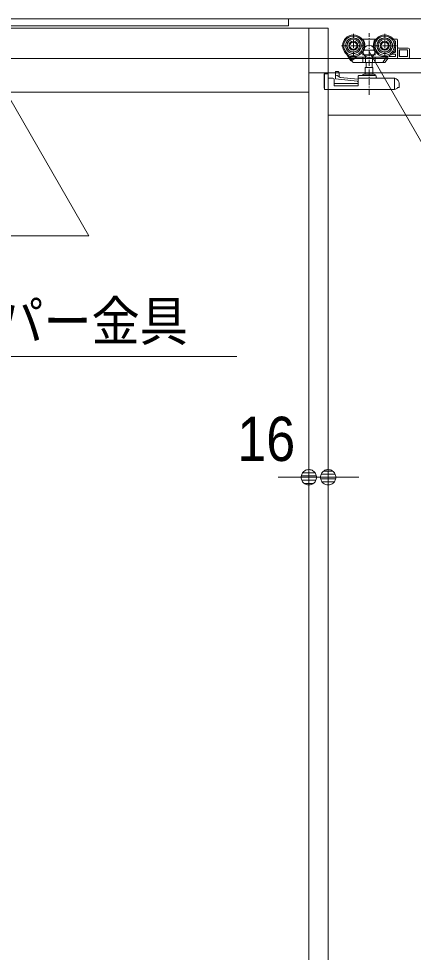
# Model space of a CAD drawing. Units: millimetres, scale not verified. Extents: x -6062 to 6062, y -3045 to 3045.
# Drawn here: x -3366 to -3039, y -424 to 350 of the extents above; entities that cross this region are included whole.
import ezdxf
from ezdxf.enums import TextEntityAlignment as Align

# ---------------------------------------------------------------- set-up
doc = ezdxf.new("R2010")
doc.units = ezdxf.units.MM
doc.header["$LTSCALE"] = 20
doc.linetypes.add('CHAIN1', pattern=[8, 5, -1, 1, -1])
for name, color, linetype, lineweight in [('0-1_3一般', 7, 'Continuous', 9), ('0-2_2寸法-2', 7, 'Continuous', 9), ('0-3_0', 7, 'Continuous', 9), ('0-4_2寸法-3', 7, 'Continuous', 9)]:
    doc.layers.add(name, color=color, linetype=linetype, lineweight=lineweight)
doc.styles.add('ＭＳ ゴシック', font='')
doc.styles.add('ＭＳ Ｐゴシック', font='')
doc.styles.get('ＭＳ ゴシック').set_extended_font_data('MS Gothic')
doc.styles.get('ＭＳ Ｐゴシック').set_extended_font_data('MS PGothic')

# ---------------------------------------------------------------- blocks, each defined once
blk = doc.blocks.new('グループ-64')
at = {"layer": '0-1_3一般'}
blk.add_line((-8700, 7000), (-60560, 7000), dxfattribs=at)
blk = doc.blocks.new('グループ-65')
at = {"layer": '0-1_3一般'}
for p, q in [((-26440, 6840), (-42500, 6840)), ((-26760, -40000), (-26760, 6840)), ((-26440, -40000), (-26440, 6840)), ((-25862, 6662), (-25879.5, 6662)), ((-25862, 6662), (-25862, 6659.3)), ((-25662, 6662), (-25862, 6662)), ((-25862, 6654.4), (-25862, 6659.3)), ((-25862, 6634.4), (-25862, 6654.4)), ((-25662, 6659.3), (-25662, 6662)), ((-25644.5, 6662), (-25662, 6662)), ((-25662, 6659.3), (-25662, 6654.4)), ((-25662, 6654.4), (-25662, 6634.4)), ((-25302, 6662), (-25359.5, 6662)), ((-25334, 6632), (-25340.8, 6632)), ((-25324, 6578.7), (-25324, 6622)), ((-25324, 6452), (-25324, 6525.2)), ((-25292, 6652), (-25292, 6352)), ((-25272, 6512), (-25112, 6512)), ((-26131, 6403.9), (-26127.5, 6406.1)), ((-26105.8, 6392.7), (-26088.8, 6366.5)), ((-26080.4, 6362), (-25834, 6362)), ((-26040.8, 6310.9), (-26074, 6362)), ((-26040.8, 6310.9), (-25962.2, 6362)), ((-25871.8, 6452.4), (-25872, 6452.5)), ((-25872, 6398), (-25862, 6398)), ((-25865.9, 6282), (-25865.9, 6362)), ((-25862, 6449.5), (-25862, 6398)), ((-25833.5, 6362), (-25834, 6362)), ((-25818.2, 6282), (-25818.2, 6372)), ((-25705.8, 6372), (-25705.8, 6282)), ((-25705.7, 6371.5), (-25705.8, 6372)), ((-25690, 6362), (-25479.3, 6362)), ((-25662, 6398), (-25662, 6449.5)), ((-25658.1, 6282), (-25658.1, 6362)), ((-25652.2, 6452.4), (-25652, 6452.5)), ((-25525.8, 6282), (-25473.9, 6362)), ((-25467.4, 6372), (-25473.9, 6362)), ((-25473.9, 6362), (-25451.1, 6362)), ((-25467.4, 6372), (-25464.9, 6375.8)), ((-25451.1, 6362), (-25451.1, 6352)), ((-25431.6, 6372), (-25418.2, 6392.7)), ((-25322, 6372), (-25431.6, 6372)), ((-25388.9, 6412), (-25322, 6412)), ((-25359.5, 6442), (-25334, 6442)), ((-25322, 6412), (-25322, 6372)), ((-25262, 6482), (-25122, 6482)), ((-25262, 6372), (-25262, 6482)), ((-25122, 6372), (-25262, 6372)), ((-25258.4, 6482), (-25258.4, 6372)), ((-25122, 6482), (-25122, 6372)), ((-25092, 6362), (-25092, 6492)), ((-42500, 6340), (-10710, 6340)), ((-26053, 6311.4), (-26065.6, 6303.3)), ((-26041.2, 6311.1), (-26040.8, 6310.9)), ((-26016.6, 6272), (-25860, 6272)), ((-25860.3, 6272), (-25860, 6272)), ((-25860, 6272), (-25815.7, 6272)), ((-25825, 6080), (-25825, 6190)), ((-25825, 6190), (-25699, 6190)), ((-25815.9, 6272.1), (-25815.7, 6272)), ((-25811.5, 6190), (-25811.5, 6272)), ((-25712.5, 6272), (-25712.5, 6190)), ((-25708.1, 6272.1), (-25708.3, 6272)), ((-25699, 6190), (-25699, 6080)), ((-25664, 6272), (-25537.8, 6272)), ((-25663.7, 6272), (-25664, 6272)), ((-25532.3, 6272), (-25537.8, 6272)), ((-25525.8, 6282), (-25532.3, 6272)), ((-25532.3, 6272), (-25502, 6272)), ((-25493.6, 6276.5), (-25451.1, 6342)), ((-25463, 6342), (-25441.1, 6342)), ((-25112, 6342), (-25292, 6342)), ((-26504, 6084), (-26504, 6074)), ((-26502, 6084), (-26504, 6084)), ((-26504, 5860), (-26504, 6074)), ((-26502, 6086), (-26502, 5826)), ((-26442, 6086), (-26502, 6086)), ((-26440, 6100), (-26440, -39740)), ((-26318, 6124.4), (-26318, 6122.8)), ((-26318, 6124.4), (-26318, 6124.4)), ((-26318, 6122.8), (-26318, 6116)), ((-26318, 6116), (-26318, 6062.3)), ((-26318, 6062.3), (-26318, 6002)), ((-26288, 6059.1), (-26318, 6062.3)), ((-26317.6, 6124.7), (-26278, 6124.7)), ((-26238, 6027.6), (-26288, 6059.1)), ((-26277.6, 6124.7), (-26278, 6124.7)), ((-26265.4, 6118.6), (-26265.7, 6119.2)), ((-26258, 6040.2), (-26258, 6092)), ((-25942, 6046), (-25942, 6026)), ((-25815.3, 6056), (-25932, 6056)), ((-25674, 6080), (-25850, 6080)), ((-25815.3, 6056), (-25708.7, 6056)), ((-25652, 6056), (-25708.7, 6056)), ((-25642, 6026), (-25642, 6046)), ((-26342, 5996), (-26342, 5888)), ((-26342, 5926), (-25942, 5926)), ((-26342, 5888), (-25942, 5888)), ((-26318, 6002), (-25959.9, 5963.7)), ((-25942, 5996), (-26238, 6027.6)), ((-25942, 6006), (-25942, 6026)), ((-25942, 6006), (-25942, 5888)), ((-25343.8, 6016), (-25932, 6016)), ((-25342, 6006.3), (-25342, 6006)), ((-25342, 5826), (-25342, 6006)), ((-25332.5, 6012.4), (-25340.3, 6015.3)), ((-25332.5, 6012.4), (-25322.6, 6008.7)), ((-25313.9, 6005.4), (-25322.6, 6008.7)), ((-25262, 5860), (-25262, 5930.5)), ((-26760, 5780), (-42180, 5780)), ((-25342, 5826), (-26502, 5826)), ((-25322.6, 5833.3), (-25342, 5826)), ((-25322.6, 5833.3), (-25287.4, 5846.5)), ((-25287.4, 5846.5), (-25287.4, 5860)), ((-25287.4, 5860), (-25262, 5860)), ((-11020, 5400), (-26440, 5400))]:
    blk.add_line(p, q, dxfattribs=at)
at = {"layer": '0-1_3一般', "linetype": 'CHAIN1'}
for p, q in [((-26022, 6354), (-26022, 6750)), ((-25762, 5738.4), (-25762, 6758.4)), ((-25502, 6354), (-25502, 6750)), ((-26220, 6552), (-25824, 6552)), ((-25700, 6552), (-25304, 6552))]:
    blk.add_line(p, q, dxfattribs=at)
at = {"layer": '0-1_3一般'}
for points in [[(-10710, 6340), (-10710, 7000), (-58550, 7000), (-58550, 6860)], [(-26131, 6403.9), (-26115.5, 6380.1), (-26065.6, 6303.3)], [(-26088.8, 6366.5), (-26051.7, 6309.4), (-26033.3, 6281.1)], [(-25862, 6449.5), (-25862.3, 6449.6), (-25862.5, 6449.7), (-25862.8, 6449.7), (-25863, 6449.8), (-25863.3, 6449.9), (-25863.5, 6449.9), (-25863.8, 6450), (-25864, 6450.1), (-25864.3, 6450.2), (-25864.5, 6450.2), (-25864.8, 6450.3), (-25865, 6450.4), (-25865.3, 6450.5), (-25865.5, 6450.5), (-25865.8, 6450.6), (-25866, 6450.7), (-25866.3, 6450.8), (-25866.5, 6450.8), (-25866.8, 6450.9), (-25867, 6451), (-25867.3, 6451.1), (-25867.5, 6451.1), (-25867.8, 6451.2), (-25868, 6451.3), (-25868.3, 6451.4), (-25868.5, 6451.4), (-25868.8, 6451.5), (-25869, 6451.6), (-25869.3, 6451.7), (-25869.5, 6451.7), (-25869.8, 6451.8), (-25870, 6451.9), (-25870.3, 6452), (-25870.5, 6452), (-25870.8, 6452.1), (-25871, 6452.2), (-25871.3, 6452.3), (-25871.5, 6452.3), (-25871.8, 6452.4)], [(-25862, 6398), (-25662, 6398), (-25652, 6398)], [(-25818.2, 6372), (-25818.3, 6371.5), (-25818.4, 6371), (-25818.5, 6370.5), (-25818.6, 6370.1), (-25818.8, 6369.6), (-25818.9, 6369.2), (-25819.1, 6368.8), (-25819.3, 6368.4), (-25819.6, 6368), (-25819.8, 6367.6), (-25820.1, 6367.2), (-25820.4, 6366.9), (-25820.8, 6366.5), (-25821.1, 6366.2), (-25821.5, 6365.9), (-25821.9, 6365.6), (-25822.4, 6365.3), (-25822.8, 6365), (-25823.3, 6364.8), (-25823.8, 6364.5), (-25824.3, 6364.3), (-25824.8, 6364.1), (-25825.3, 6363.9), (-25825.9, 6363.7), (-25826.4, 6363.5), (-25826.9, 6363.3), (-25827.4, 6363.1), (-25827.9, 6363), (-25828.4, 6362.8), (-25828.9, 6362.7), (-25829.4, 6362.6), (-25829.9, 6362.5), (-25830.4, 6362.4), (-25831, 6362.3), (-25831.5, 6362.2), (-25832, 6362.1), (-25832.5, 6362.1), (-25833, 6362), (-25833.5, 6362)], [(-25690, 6362), (-25690.5, 6362), (-25691, 6362), (-25691.5, 6362.1), (-25692, 6362.1), (-25692.5, 6362.2), (-25693, 6362.3), (-25693.6, 6362.4), (-25694.1, 6362.5), (-25694.6, 6362.6), (-25695.1, 6362.7), (-25695.6, 6362.8), (-25696.1, 6363), (-25696.6, 6363.1), (-25697.1, 6363.3), (-25697.6, 6363.5), (-25698.1, 6363.7), (-25698.7, 6363.9), (-25699.2, 6364.1), (-25699.7, 6364.3), (-25700.2, 6364.5), (-25700.7, 6364.8), (-25701.2, 6365), (-25701.6, 6365.3), (-25702.1, 6365.6), (-25702.5, 6365.9), (-25702.9, 6366.2), (-25703.2, 6366.5), (-25703.6, 6366.9), (-25703.9, 6367.2), (-25704.2, 6367.6), (-25704.4, 6368), (-25704.7, 6368.4), (-25704.9, 6368.8), (-25705.1, 6369.2), (-25705.2, 6369.6), (-25705.4, 6370.1), (-25705.5, 6370.5), (-25705.6, 6371), (-25705.7, 6371.5)], [(-25662, 6449.5), (-25661.7, 6449.6), (-25661.5, 6449.7), (-25661.2, 6449.7), (-25661, 6449.8), (-25660.7, 6449.9), (-25660.5, 6449.9), (-25660.2, 6450), (-25660, 6450.1), (-25659.7, 6450.2), (-25659.5, 6450.2), (-25659.2, 6450.3), (-25659, 6450.4), (-25658.7, 6450.5), (-25658.5, 6450.5), (-25658.2, 6450.6), (-25658, 6450.7), (-25657.7, 6450.8), (-25657.5, 6450.8), (-25657.2, 6450.9), (-25657, 6451), (-25656.7, 6451.1), (-25656.5, 6451.1), (-25656.2, 6451.2), (-25656, 6451.3), (-25655.7, 6451.4), (-25655.5, 6451.4), (-25655.2, 6451.5), (-25655, 6451.6), (-25654.7, 6451.7), (-25654.5, 6451.7), (-25654.2, 6451.8), (-25654, 6451.9), (-25653.7, 6452), (-25653.5, 6452), (-25653.2, 6452.1), (-25653, 6452.2), (-25652.7, 6452.3), (-25652.5, 6452.3), (-25652.2, 6452.4)], [(-25441.1, 6342), (-25292, 6342), (-25292, 6352)], [(-26051.7, 6309.4), (-26051.9, 6309.7), (-26052, 6310), (-26052.1, 6310.2), (-26052.2, 6310.5), (-26052.2, 6310.7), (-26052.2, 6311), (-26052.2, 6311.2), (-26052.2, 6311.4), (-26052.1, 6311.5), (-26052, 6311.7), (-26051.8, 6311.8), (-26051.6, 6312), (-26051.4, 6312.1), (-26051.1, 6312.2), (-26050.8, 6312.2), (-26050.5, 6312.3), (-26050.2, 6312.3), (-26049.8, 6312.4), (-26049.4, 6312.4), (-26048.9, 6312.4), (-26048.5, 6312.3), (-26048, 6312.3), (-26047.5, 6312.3), (-26047.1, 6312.2), (-26046.7, 6312.2), (-26046.2, 6312.1), (-26045.8, 6312.1), (-26045.4, 6312), (-26045, 6312), (-26044.6, 6311.9), (-26044.2, 6311.8), (-26043.8, 6311.8), (-26043.4, 6311.7), (-26043, 6311.6), (-26042.6, 6311.5), (-26042.2, 6311.4), (-26041.9, 6311.3), (-26041.5, 6311.2), (-26041.2, 6311.1)], [(-25865.9, 6282), (-25865.9, 6281.7), (-25865.9, 6281.3), (-25865.8, 6281), (-25865.8, 6280.7), (-25865.7, 6280.4), (-25865.7, 6280.1), (-25865.6, 6279.8), (-25865.6, 6279.4), (-25865.5, 6279.1), (-25865.4, 6278.8), (-25865.4, 6278.5), (-25865.3, 6278.2), (-25865.2, 6277.9), (-25865.1, 6277.6), (-25865, 6277.3), (-25864.9, 6276.9), (-25864.8, 6276.6), (-25864.7, 6276.3), (-25864.6, 6276), (-25864.4, 6275.7), (-25864.3, 6275.4), (-25864.2, 6275.1), (-25864, 6274.8), (-25863.8, 6274.6), (-25863.7, 6274.3), (-25863.5, 6274.1), (-25863.3, 6273.8), (-25863.1, 6273.6), (-25862.9, 6273.4), (-25862.7, 6273.2), (-25862.5, 6273), (-25862.2, 6272.9), (-25862, 6272.7), (-25861.7, 6272.6), (-25861.5, 6272.4), (-25861.2, 6272.3), (-25860.9, 6272.2), (-25860.6, 6272.1), (-25860.3, 6272)], [(-25818.2, 6282), (-25818.2, 6281.7), (-25818.2, 6281.4), (-25818.2, 6281.2), (-25818.2, 6280.9), (-25818.2, 6280.6), (-25818.2, 6280.3), (-25818.2, 6280.1), (-25818.2, 6279.8), (-25818.2, 6279.5), (-25818.2, 6279.2), (-25818.2, 6278.9), (-25818.2, 6278.7), (-25818.2, 6278.4), (-25818.2, 6278.1), (-25818.1, 6277.8), (-25818.1, 6277.5), (-25818.1, 6277.2), (-25818.1, 6276.9), (-25818.1, 6276.7), (-25818.1, 6276.4), (-25818.1, 6276.1), (-25818.1, 6275.8), (-25818, 6275.5), (-25818, 6275.3), (-25817.9, 6275), (-25817.9, 6274.7), (-25817.8, 6274.5), (-25817.7, 6274.3), (-25817.6, 6274), (-25817.5, 6273.8), (-25817.3, 6273.6), (-25817.2, 6273.4), (-25817, 6273.2), (-25816.9, 6273), (-25816.7, 6272.8), (-25816.5, 6272.6), (-25816.3, 6272.4), (-25816.1, 6272.3), (-25815.9, 6272.1)], [(-25815.7, 6272), (-25708.3, 6272), (-25664, 6272)], [(-25705.8, 6282), (-25705.8, 6281.7), (-25705.8, 6281.4), (-25705.8, 6281.2), (-25705.8, 6280.9), (-25705.8, 6280.6), (-25705.8, 6280.3), (-25705.8, 6280.1), (-25705.8, 6279.8), (-25705.8, 6279.5), (-25705.8, 6279.2), (-25705.8, 6278.9), (-25705.8, 6278.7), (-25705.8, 6278.4), (-25705.8, 6278.1), (-25705.9, 6277.8), (-25705.9, 6277.5), (-25705.9, 6277.2), (-25705.9, 6276.9), (-25705.9, 6276.7), (-25705.9, 6276.4), (-25705.9, 6276.1), (-25705.9, 6275.8), (-25706, 6275.5), (-25706, 6275.3), (-25706.1, 6275), (-25706.1, 6274.7), (-25706.2, 6274.5), (-25706.3, 6274.3), (-25706.4, 6274), (-25706.5, 6273.8), (-25706.7, 6273.6), (-25706.8, 6273.4), (-25707, 6273.2), (-25707.1, 6273), (-25707.3, 6272.8), (-25707.5, 6272.6), (-25707.7, 6272.4), (-25707.9, 6272.3), (-25708.1, 6272.1)], [(-25658.1, 6282), (-25658.1, 6281.7), (-25658.1, 6281.3), (-25658.2, 6281), (-25658.2, 6280.7), (-25658.3, 6280.4), (-25658.3, 6280.1), (-25658.4, 6279.8), (-25658.4, 6279.4), (-25658.5, 6279.1), (-25658.6, 6278.8), (-25658.6, 6278.5), (-25658.7, 6278.2), (-25658.8, 6277.9), (-25658.9, 6277.6), (-25659, 6277.3), (-25659.1, 6276.9), (-25659.2, 6276.6), (-25659.3, 6276.3), (-25659.4, 6276), (-25659.6, 6275.7), (-25659.7, 6275.4), (-25659.8, 6275.1), (-25660, 6274.8), (-25660.2, 6274.6), (-25660.3, 6274.3), (-25660.5, 6274.1), (-25660.7, 6273.8), (-25660.9, 6273.6), (-25661.1, 6273.4), (-25661.3, 6273.2), (-25661.5, 6273), (-25661.8, 6272.9), (-25662, 6272.7), (-25662.3, 6272.6), (-25662.5, 6272.4), (-25662.8, 6272.3), (-25663.1, 6272.2), (-25663.4, 6272.1), (-25663.7, 6272)], [(-10700, 6100), (-26760, 6100), (-26760, -39740)], [(-26442, 6086), (-26442, 6016), (-26362, 6016)], [(-26317.6, 6124.7), (-26317.7, 6124.7), (-26317.7, 6124.7), (-26317.7, 6124.7), (-26317.7, 6124.7), (-26317.7, 6124.7), (-26317.7, 6124.7), (-26317.7, 6124.7), (-26317.7, 6124.7), (-26317.8, 6124.7), (-26317.8, 6124.7), (-26317.8, 6124.7), (-26317.8, 6124.6), (-26317.8, 6124.6), (-26317.8, 6124.6), (-26317.8, 6124.6), (-26317.8, 6124.6), (-26317.8, 6124.6), (-26317.9, 6124.6), (-26317.9, 6124.6), (-26317.9, 6124.6), (-26317.9, 6124.6), (-26317.9, 6124.6), (-26317.9, 6124.6), (-26317.9, 6124.6), (-26317.9, 6124.6), (-26317.9, 6124.5), (-26317.9, 6124.5), (-26317.9, 6124.5), (-26318, 6124.5), (-26318, 6124.5), (-26318, 6124.5), (-26318, 6124.5), (-26318, 6124.5), (-26318, 6124.5), (-26318, 6124.4), (-26318, 6124.4), (-26318, 6124.4), (-26318, 6124.4), (-26318, 6124.4)], [(-26265.8, 6119.2), (-26265.9, 6119.5), (-26266.1, 6119.8), (-26266.3, 6120.1), (-26266.5, 6120.4), (-26266.7, 6120.6), (-26266.9, 6120.9), (-26267.1, 6121.1), (-26267.3, 6121.4), (-26267.6, 6121.6), (-26267.8, 6121.8), (-26268.1, 6122), (-26268.3, 6122.2), (-26268.6, 6122.4), (-26268.9, 6122.6), (-26269.2, 6122.8), (-26269.5, 6122.9), (-26269.9, 6123.1), (-26270.2, 6123.2), (-26270.5, 6123.3), (-26270.9, 6123.4), (-26271.3, 6123.5), (-26271.6, 6123.6), (-26272, 6123.7), (-26272.3, 6123.8), (-26272.7, 6123.9), (-26273, 6124), (-26273.4, 6124.1), (-26273.8, 6124.2), (-26274.1, 6124.2), (-26274.5, 6124.3), (-26274.8, 6124.3), (-26275.2, 6124.4), (-26275.5, 6124.5), (-26275.9, 6124.5), (-26276.2, 6124.5), (-26276.6, 6124.6), (-26276.9, 6124.6), (-26277.3, 6124.6), (-26277.6, 6124.7)], [(-26258.1, 6092.1), (-26258.1, 6092.8), (-26258.2, 6093.5), (-26258.2, 6094.2), (-26258.2, 6094.9), (-26258.3, 6095.6), (-26258.3, 6096.3), (-26258.4, 6097), (-26258.4, 6097.8), (-26258.5, 6098.5), (-26258.6, 6099.2), (-26258.7, 6099.9), (-26258.8, 6100.6), (-26259, 6101.3), (-26259.1, 6102), (-26259.3, 6102.7), (-26259.4, 6103.4), (-26259.6, 6104), (-26259.8, 6104.7), (-26259.9, 6105.4), (-26260.1, 6106.1), (-26260.3, 6106.8), (-26260.6, 6107.5), (-26260.8, 6108.2), (-26261, 6108.9), (-26261.3, 6109.5), (-26261.5, 6110.2), (-26261.7, 6110.9), (-26262, 6111.5), (-26262.3, 6112.2), (-26262.6, 6112.8), (-26262.8, 6113.5), (-26263.1, 6114.1), (-26263.4, 6114.8), (-26263.7, 6115.4), (-26264.1, 6116.1), (-26264.4, 6116.7), (-26264.7, 6117.3), (-26265, 6118), (-26265.4, 6118.6)], [(-25332.5, 6012.4), (-25332.8, 6012.3), (-25333.1, 6012.2), (-25333.4, 6012.1), (-25333.7, 6012), (-25334, 6012), (-25334.3, 6011.8), (-25334.6, 6011.7), (-25334.9, 6011.6), (-25335.2, 6011.5), (-25335.5, 6011.4), (-25335.8, 6011.3), (-25336.1, 6011.2), (-25336.4, 6011.1), (-25336.7, 6011), (-25337, 6010.9), (-25337.3, 6010.7), (-25337.6, 6010.6), (-25337.9, 6010.5), (-25338.2, 6010.4), (-25338.5, 6010.2), (-25338.8, 6010.1), (-25339.1, 6010), (-25339.4, 6009.8), (-25339.6, 6009.7), (-25339.9, 6009.5), (-25340.1, 6009.3), (-25340.4, 6009.2), (-25340.6, 6009), (-25340.8, 6008.8), (-25340.9, 6008.5), (-25341.1, 6008.3), (-25341.3, 6008.1), (-25341.4, 6007.9), (-25341.5, 6007.6), (-25341.6, 6007.4), (-25341.7, 6007.1), (-25341.8, 6006.8), (-25341.9, 6006.6), (-25342, 6006.3)], [(-26502, 5848.8), (-26503.4, 5853.7), (-26504, 5860)]]:
    blk.add_lwpolyline(points, dxfattribs=at)
blk.add_lwpolyline([(-27100, 7000), (-41840, 7000), (-41840, 6880), (-27100, 6880)], close=True, dxfattribs=at)
for centre, radius in [((-26022, 6552), 180), ((-26022, 6552), 160), ((-26022, 6552), 130), ((-26022, 6552), 126), ((-26022, 6552), 104), ((-25502, 6552), 180), ((-25502, 6552), 160), ((-25502, 6552), 130), ((-25502, 6552), 126), ((-25502, 6552), 104), ((-26022, 6552), 74), ((-26022, 6552), 60), ((-25502, 6552), 74), ((-25502, 6552), 60)]:
    blk.add_circle(centre, radius, dxfattribs=at)
for centre, radius, start, end in [((-26022, 6552), 190, 327.3631, 32.6369), ((-25502, 6552), 190, 147.3631, 212.6369), ((-25302, 6652), 10, 0, 90), ((-25334, 6622), 10, 0, 90), ((-25272, 6532), 20, 180, 270), ((-25112, 6492), 20, 0, 90), ((-26080.4, 6372), 10, 213, 270), ((-25479.3, 6372), 10, 270, 327), ((-25441.1, 6352), 10, 180, 270), ((-25344, 6462), 20, 270, 0), ((-25334, 6452), 10, 270, 0), ((-25112, 6362), 20, 270, 0), ((-26016.6, 6292), 20, 213, 270), ((-25537.8, 6282), 10, 270, 327), ((-25502, 6282), 10, 270, 327), ((-25932, 6046), 10, 90, 180), ((-25850, 6068), 12, 90, 180), ((-25850, 6068), 12, 180, 270), ((-25674, 6068), 12, 0, 90), ((-25674, 6068), 12, 270, 0), ((-25652, 6046), 10, 0, 90), ((-26362, 5996), 20, 0, 90), ((-25962, 5943.8), 20, 0, 83.89836), ((-25932, 6006), 10, 90, 180), ((-25632, 6026), 10, 180, 270), ((-25343.8, 6006), 10, 69.44395, 90), ((-25342, 5930.5), 80, 0, 69.44395)]:
    blk.add_arc(centre, radius, start, end, dxfattribs=at)
blk.add_blockref('グループ-64', (0, 0), dxfattribs=at)
blk = doc.blocks.new('_Dot')
at = {"layer": '0-3_0'}
for p, q in [((-10, 0), (-20, 0)), ((9.78, 2), (-9.78, 2)), ((7.99, 6), (-7.99, 6)), ((9.16, -3.98), (-9.16, -3.98)), ((6, -7.98), (-6, -7.98))]:
    blk.add_line(p, q, dxfattribs=at)
for points in [[(10, 0), (9.92, 1.25), (9.69, 2.49), (9.3, 3.68), (8.76, 4.82), (8.09, 5.88), (7.29, 6.85), (6.37, 7.71), (5.36, 8.44), (4.26, 9.05), (3.09, 9.51), (1.87, 9.82), (0.63, 9.98), (-0.63, 9.98), (-1.87, 9.82), (-3.09, 9.51), (-4.26, 9.05), (-5.36, 8.44), (-6.37, 7.71), (-7.29, 6.85), (-8.09, 5.88), (-8.76, 4.82), (-9.3, 3.68), (-9.69, 2.49), (-9.92, 1.25), (-10, 0), (0, 0)], [(-10, 0), (-9.92, -1.25), (-9.69, -2.49), (-9.3, -3.68), (-8.76, -4.82), (-8.09, -5.88), (-7.29, -6.85), (-6.37, -7.71), (-5.36, -8.44), (-4.26, -9.05), (-3.09, -9.51), (-1.87, -9.82), (-0.63, -9.98), (0.63, -9.98), (1.87, -9.82), (3.09, -9.51), (4.26, -9.05), (5.36, -8.44), (6.37, -7.71), (7.29, -6.85), (8.09, -5.88), (8.76, -4.82), (9.3, -3.68), (9.69, -2.49), (9.92, -1.25), (10, 0), (0, 0)]]:
    blk.add_lwpolyline(points, close=True, dxfattribs=at)

msp = doc.modelspace()

# ---------------------------------------------------------------- linework, layer by layer
at = {"layer": '0-2_2寸法-2'}
for p, q in [((-3125.5, -10), (-3125.3, -10)), ((-3109.5, -11), (-3109.5, -10)), ((-3138.21, -30), (-3150.92, -30)), ((-3125.5, -30), (-3109.5, -30)), ((-3096.79, -30), (-3084.08, -30))]:
    msp.add_line(p, q, dxfattribs=at)
at = {"layer": '0-4_2寸法-3'}
for p, q in [((-3075.43, 327.83), (-3075.77, 327.83)), ((-3075.43, 327.83), (-3075.77, 327.83)), ((-3070.71, 323.83), (-3080.49, 323.83)), ((-3071.6, 319.83), (-3079.6, 319.83))]:
    msp.add_line(p, q, dxfattribs=at)
for points in [[(-3858.15, 338.1), (-3703.36, 70), (-3185.36, 70)], [(-3737.39, 170), (-3308.02, 170), (-3404.5, 337.1)], [(-2761.44, 170), (-2987.36, 170), (-3075.6, 322.84)]]:
    msp.add_lwpolyline(points, dxfattribs=at)
msp.add_circle((-3075.6, 322.84), 5.01, dxfattribs=at)
msp.add_circle((-3075.6, 322.84), 5.01, dxfattribs=at)

# ---------------------------------------------------------------- block references
at = {"layer": '0-1_3一般', "xscale": 0.05, "yscale": 0.05}
msp.add_blockref('グループ-65', (-1787.5, 0), dxfattribs=at)
at = {"layer": '0-2_2寸法-2', "xscale": 0.6356201, "yscale": 0.6356201}
msp.add_blockref('_Dot', (-3125.5, -30), dxfattribs=at)
at = {"layer": '0-2_2寸法-2', "xscale": 0.6356201, "yscale": 0.6356201, "rotation": 180}
msp.add_blockref('_Dot', (-3109.5, -30), dxfattribs=at)

# ---------------------------------------------------------------- texts
at = {"layer": '0-2_2寸法-2', "style": 'ＭＳ Ｐゴシック', "width": 0.9}
msp.add_text('16', height=36.66, dxfattribs=at).set_placement((-3184.83, -27.52), align=Align.BOTTOM_LEFT)
at = {"layer": '0-4_2寸法-3', "style": 'ＭＳ ゴシック', "width": 0.9}
msp.add_text('スライド式ストッパー金具', height=32.55, dxfattribs=at).set_placement((-3705.29, 73.34), align=Align.BOTTOM_LEFT)

doc.saveas('drawing.dxf')
